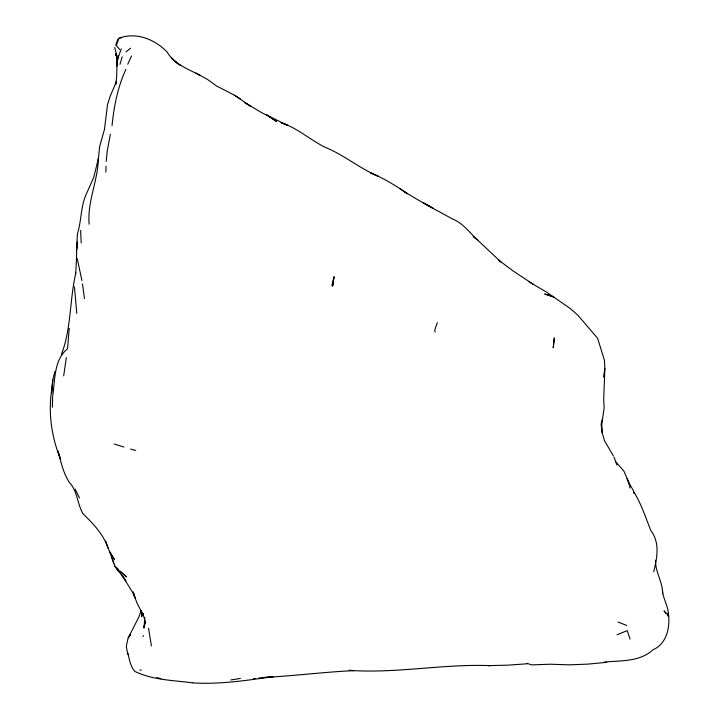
<?xml version="1.0" encoding="UTF-8"?>
<svg xmlns="http://www.w3.org/2000/svg" width="719" height="719" viewBox="0 0 719 719"><rect width="100%" height="100%" fill="white"/><g stroke="black" fill="none" stroke-linecap="round" stroke-linejoin="round"><path stroke-width="1.08" d="M52.379 407.26L52.604 397.212M98.296 159.582L99.716 146.263L104.462 129.447L107.544 104.462L110.268 96.031L116.523 81.337L115.795 84.384M75.522 274.424C76.834 260.88 76.439 247.435 77.436 233.9C81.517 220.922 80.591 206.919 86.136 194.4L93.758 177.377L98.395 158.513C97.91 180.667 87.206 201.697 89.111 224.184M105.837 172.03L106.044 166.251M117.152 57.951L116.667 76.825L115.732 84.114M529.193 281.929L545.712 291.59L570.068 308.379L577.905 315.273L597.651 338.307L604.472 360.435L604.877 368.685L603.663 399.53L604.149 407.781L601.776 424.453L602.18 432.703L604.562 440.837L613.226 455.648M77.005 248.163L77.275 244.011M655.602 560.335C655.036 571.821 662.873 582.12 662.63 593.768M144.923 622.978L144.106 627.274L144.825 617.405M51.525 393.302L52.766 379.992L54.86 371.597M51.534 393.203L52.766 379.992M69.222 328.358L67.514 348.814C53.637 359.949 55.174 380.288 52.64 396.349M106.232 161.344L107.158 151.538L110.384 134.237M142.092 612.399L141.661 616.767L142.155 612.552M76.403 251.066L77.328 241.899M112.029 125.645C113.997 106.367 117.709 87.062 125.888 69.375M51.984 388.305C47.867 412.032 51.471 436.793 60.468 459.019L57.906 450.894C60.962 461.652 63.119 472.868 69.339 482.386C77.661 491.203 77.113 503.812 83.045 513.743C93.084 523.729 103.617 534.217 107.922 548.139M63.685 375.839L66.346 357.604M116.838 66.238L117.224 60.252L121.268 48.811M603.511 377.035L604.877 368.685M333.993 276.914L332.645 286.009L333.993 276.914L331.863 285.542M653.733 571.758C657.031 557.935 660.213 542.872 650.848 530.568C645.662 517.716 641.483 504.325 634.167 492.461M144.106 627.274L145.121 621.297L142.946 613.756M143.953 628.181L145.121 621.297M116.703 63.865L118.527 55.579M667.583 615.904L668.311 612.822C667.591 604.589 662.567 597.588 662.397 589.463M602.396 419.069L601.102 424.237L602.18 432.703M61.457 354.359C71.478 328.152 69.527 299.778 75.855 272.914M119.938 64.35L122.203 56.792M141.158 610.539L138.866 617.019L128.234 637.852L130.57 634.437M437.278 322.705L434.806 329.85L435.121 332.097M115.777 45.144L117.907 39.06M127.721 64.252L131.496 56.064M118.896 38.422L116.289 45.405L119.66 49.53M629.646 487.913L630.069 487.024L626.977 478.629M142.892 636.594L143.369 635.632M130.525 634.491L128.099 637.996L126.31 646.345L127.775 654.416M126.059 51.894L130.624 48.182M617.028 634.778L627.211 630.626L630.087 639.101M230.781 679.985L240.416 678.412M253.456 678.637L255.488 678.412M606.656 662.352L587.675 664.131L568.927 664.841L550.457 664.212L531.718 664.877L526.964 663.367M258.534 678.089L273.373 676.651C246.716 680.372 220.032 684.569 192.989 682.897M264.628 677.433C294.413 675.86 323.945 672.04 353.73 670.638L349.119 670.333C396.016 673.712 442.679 663.862 489.684 665.596L488.201 665.632L508.387 665.138L527.279 663.763M604.221 662.037C620.587 660.509 639.874 662.001 652.735 649.922C667.052 643.856 670.423 626.653 668.311 612.822M121.304 38.026L119.453 37.936C136.808 32.04 154.756 39.365 167.006 51.876C174.313 64.44 188.09 68.889 200.089 75.423L195.919 73.014M192.701 682.879C173.288 680.282 152.761 680.129 134.866 671.42C130.445 666.495 129.294 659.431 127.946 653.113M139.81 669.946L141.167 670.207M130.633 449.078L135.711 450.454M156.823 677.541L160.93 678.718M551.302 295.994L544.651 293.981L553.882 297.064L550.08 295.392M114.249 444.036L123.947 447.056M618.133 622.052L626.671 625.44M244.918 102.763L251.075 106.574L234.574 95.259L216.5 85.947L207.458 79.414L197.635 74.003M245.233 102.817L261.446 112.577L287.492 125.313L281.048 122.67C297.082 127.847 309.826 139.54 324.709 147.098C343.709 154.72 359.473 168.354 378.302 176.299L370.707 172.902C383.766 178.249 395.908 185.745 407.457 193.815L399.575 188.288M180.855 65.591L177.099 63.236L171.329 57.592M240.55 99.105L234.574 95.259M404.024 191.425C419.716 201.302 436.1 210.047 452.449 218.927C463.063 223.205 469.417 232.408 477.452 239.885L500.855 261.95L498.528 260.017L513.132 270.955L533.309 284.32M473.066 236.713L477.452 239.885M175.085 61.259L179.076 64.476M118.078 569.115L114.959 566.275L107.787 546.835M120.415 571.237L126.661 576.917L119.669 571.344L114.959 566.275L118.491 571.65M668.733 615.931L664.05 610.844L665.812 613.37M616.12 462.191L623.903 471.161L629.844 484.426L633.637 491.167L633.879 493.396M111.508 556.479L113.782 563.399M117.179 569.178L125.897 580.817L122.32 575.658M121.781 574.885L132.476 592.177L135.118 597.992L133.941 593.93M110.915 553.936L114.501 559.697L109.746 551.698M75.171 489.082L79.485 497.988M117.664 58.284L115.417 53.44L117.377 58.05M115.894 54.923L117.458 58.599M134.219 595.745L137.347 603.834L143.521 615.419L142.91 613.388M117.449 57.969L114.707 47.508M613.909 456.853L616.92 464.959M117.539 58.212L116.604 55.678L117.503 60.791M105.657 540.994L107.401 545.865M133.249 591.818L133.977 594.766M81.912 280.554L77.239 258.534M151.421 645.932L148.545 628.289M81.229 242.869L80.591 230.448M82.514 283.996L84.447 298.574M76.78 313.376L74.443 286.764M554.295 338.065L553.235 347.628L554.295 338.065M426.727 204.654L423.383 202.866L433.072 208.303L426.727 204.654M272.834 118.842L266.407 114.716L276.5 121.475L272.834 118.842"/></g></svg>
